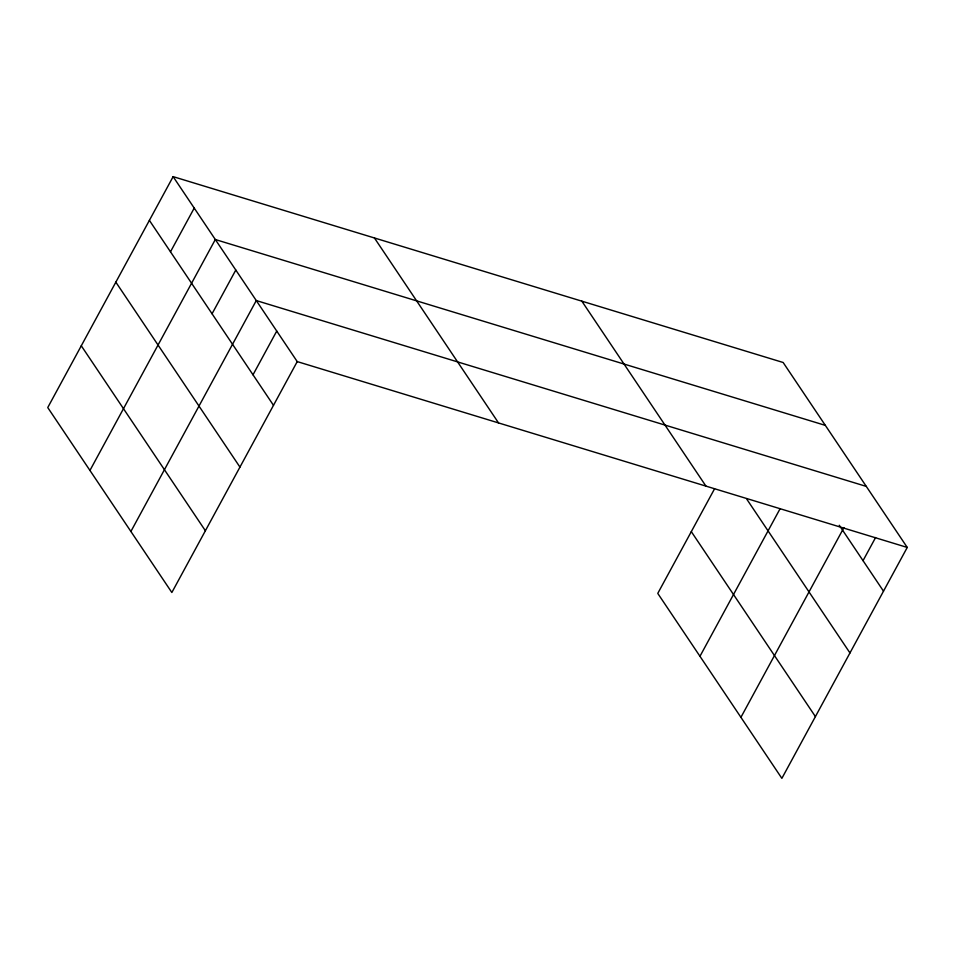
<?xml version="1.0" encoding="UTF-8"?>
<svg xmlns="http://www.w3.org/2000/svg" width="955" height="955" viewBox="0 0 955 955"><rect width="100%" height="100%" fill="white"/><g stroke="black" fill="none" stroke-linecap="round" stroke-linejoin="round"><path stroke-width="1.43" d="M173.13 176.639L47.75 407.558L171.852 592.506L297.232 361.599L173.13 176.639L783.148 362.494L907.25 547.442L781.87 778.361L657.768 593.401L714.579 488.769M170.479 251.81L194.223 208.083M89.949 470.433L215.317 239.526L825.347 425.381M212.058 313.777L235.801 270.038M130.895 531.469L256.274 300.562L866.292 486.405M253.003 374.814L276.747 331.075M699.967 656.288L779.937 509.003M740.925 717.324L843.945 527.578M863.034 560.657L875.604 537.51M297.232 361.599L907.25 547.442M839.278 525.262L883.506 591.181M746.965 499.441L849.962 652.945M581.846 301.159L705.948 486.119M691.313 531.637L815.415 716.596M374.432 237.974L498.534 422.922M149.386 220.366L273.488 405.326M115.842 282.143L239.944 467.102M81.282 345.782L205.385 530.741"/></g></svg>
